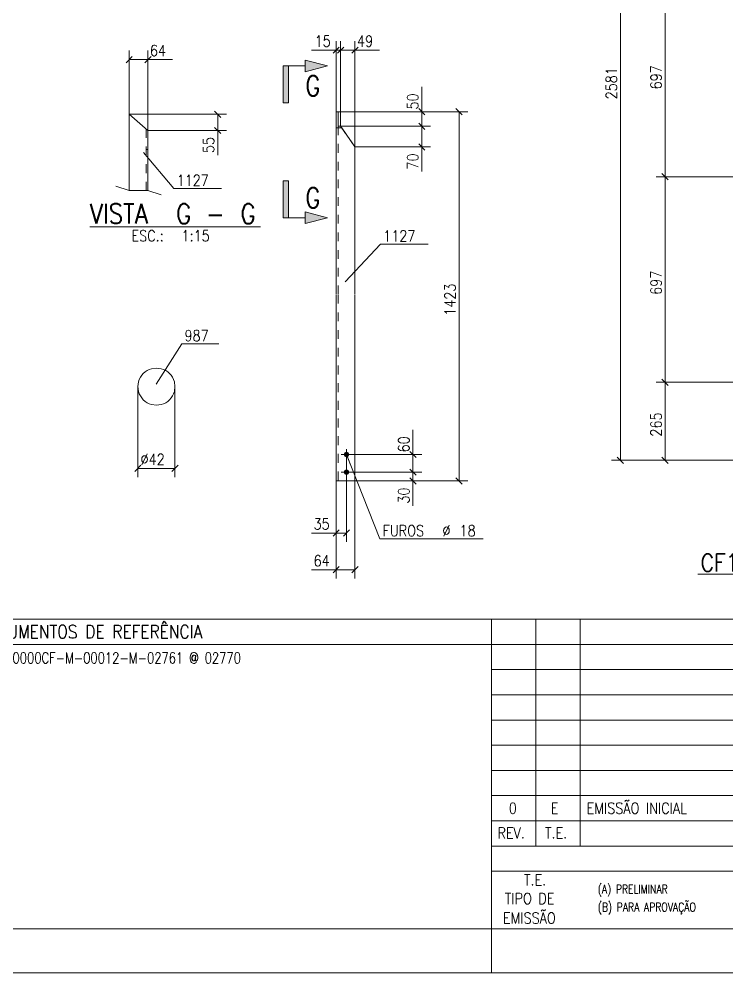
# Model space of a CAD drawing. Header units: millimetres. Extents: x 5 to 846, y 5 to 599.
# Drawn here: x 369.1 to 529.2, y 5 to 220.7 of the extents above; entities that cross this region are included whole.
import ezdxf

# ---------------------------------------------------------------- set-up
doc = ezdxf.new("R2010")
doc.units = ezdxf.units.MM
doc.linetypes.add('XKITLINE00', pattern=[0])
doc.linetypes.add('XKITLINE02', pattern=[4, 2, -2])
for name, color, linetype, lineweight in [('Corte', 7, 'Continuous', 0), ('Cota', 4, 'Continuous', 0), ('Marca da peça', 2, 'Continuous', 0), ('Marca do parafuso', 4, 'Continuous', 0), ('Objeto gráfico', 3, 'Continuous', 0), ('Outro tipo de objeto', 7, 'Continuous', 0), ('Parafuso', 3, 'Continuous', 0), ('Peça', 2, 'Continuous', 0), ('Texto', 7, 'Continuous', 0)]:
    doc.layers.add(name, color=color, linetype=linetype, lineweight=lineweight)
doc.styles.add('ROMANS', font='ROMANS__.TTF')
doc.styles.add('SIMPLEX', font='SIMPLEX_.TTF')

# ---------------------------------------------------------------- blocks, each defined once
blk = doc.blocks.new('*A52')
at = {"layer": 'Peça', "color": 4, "linetype": 'XKITLINE00', "lineweight": 0}
for p, q in [((400.2, 141.81), (399.12, 141.66)), ((401.29, 141.66), (400.2, 141.81)), ((396.15, 138.69), (396, 137.61)), ((404.4, 137.61), (404.26, 138.69)), ((396, 137.61), (396.15, 136.52)), ((404.26, 136.52), (404.4, 137.61)), ((399.12, 133.55), (400.2, 133.41)), ((400.2, 133.41), (401.29, 133.55))]:
    blk.add_line(p, q, dxfattribs=at)
for start, end in [(105, 165), (15, 75), (195, 255), (285, 345)]:
    blk.add_arc((400.2, 137.61), 4.2, start, end, dxfattribs=at)
blk = doc.blocks.new('*A104')
at = {"layer": 'Peça', "color": 4, "linetype": 'XKITLINE00', "lineweight": 0}
for p, q in [((394.04, 199.22), (398.27, 195.53)), ((394.04, 199.22), (394.04, 181.98)), ((398.27, 195.53), (398.27, 181.98))]:
    blk.add_line(p, q, dxfattribs=at)
at = {"layer": 'Peça', "color": 7, "linetype": 'XKITLINE02', "lineweight": 0}
for p, q in [((397.85, 195.9), (397.85, 181.98)), ((397.85, 191.24), (398.27, 191.24))]:
    blk.add_line(p, q, dxfattribs=at)
blk = doc.blocks.new('*A105')
at = {"layer": 'Parafuso'}
for points in [[(443.21, 122.86), (443.24, 122.86), (443.27, 122.86), (443.3, 122.85), (443.33, 122.85), (443.36, 122.84), (443.39, 122.83), (443.41, 122.82), (443.44, 122.81), (443.47, 122.79), (443.49, 122.78), (443.52, 122.76), (443.54, 122.75), (443.57, 122.73), (443.59, 122.71), (443.61, 122.69), (443.63, 122.67), (443.65, 122.65), (443.67, 122.62), (443.68, 122.6), (443.7, 122.57), (443.71, 122.55), (443.73, 122.52), (443.74, 122.49), (443.75, 122.47), (443.76, 122.44), (443.77, 122.41), (443.77, 122.38), (443.78, 122.35), (443.78, 122.32), (443.78, 122.29), (443.78, 122.27), (443.78, 122.24), (443.78, 122.21), (443.78, 122.18), (443.77, 122.15), (443.77, 122.12), (443.76, 122.09), (443.75, 122.06), (443.74, 122.04), (443.73, 122.01), (443.71, 121.98), (443.7, 121.96), (443.68, 121.93), (443.67, 121.91), (443.65, 121.88), (443.63, 121.86), (443.61, 121.84), (443.59, 121.82), (443.57, 121.8), (443.54, 121.78), (443.52, 121.77), (443.49, 121.75), (443.47, 121.74), (443.44, 121.72), (443.41, 121.71), (443.39, 121.7), (443.36, 121.69), (443.33, 121.68), (443.3, 121.68), (443.27, 121.67), (443.24, 121.67), (443.21, 121.67), (443.18, 121.67), (443.16, 121.67), (443.13, 121.67), (443.1, 121.67), (443.07, 121.68), (443.04, 121.68), (443.01, 121.69), (442.98, 121.7), (442.96, 121.71), (442.93, 121.72), (442.9, 121.74), (442.88, 121.75), (442.85, 121.77), (442.83, 121.78), (442.8, 121.8), (442.78, 121.82), (442.76, 121.84), (442.74, 121.86), (442.72, 121.88), (442.7, 121.91), (442.69, 121.93), (442.67, 121.96), (442.66, 121.98), (442.64, 122.01), (442.63, 122.04), (442.62, 122.06), (442.61, 122.09), (442.6, 122.12), (442.6, 122.15), (442.59, 122.18), (442.59, 122.21), (442.59, 122.24), (442.58, 122.27), (442.59, 122.29), (442.59, 122.32), (442.59, 122.35), (442.6, 122.38), (442.6, 122.41), (442.61, 122.44), (442.62, 122.47), (442.63, 122.49), (442.64, 122.52), (442.66, 122.55), (442.67, 122.57), (442.69, 122.6), (442.7, 122.62), (442.72, 122.65), (442.74, 122.67), (442.76, 122.69), (442.78, 122.71), (442.8, 122.73), (442.83, 122.75), (442.85, 122.76), (442.88, 122.78), (442.9, 122.79), (442.93, 122.81), (442.96, 122.82), (442.98, 122.83), (443.01, 122.84), (443.04, 122.85), (443.07, 122.85), (443.1, 122.86), (443.13, 122.86), (443.16, 122.86), (443.18, 122.87)], [(443.21, 118.86), (443.24, 118.86), (443.27, 118.86), (443.3, 118.85), (443.33, 118.85), (443.36, 118.84), (443.39, 118.83), (443.41, 118.82), (443.44, 118.81), (443.47, 118.79), (443.49, 118.78), (443.52, 118.76), (443.54, 118.75), (443.57, 118.73), (443.59, 118.71), (443.61, 118.69), (443.63, 118.67), (443.65, 118.65), (443.67, 118.62), (443.68, 118.6), (443.7, 118.57), (443.71, 118.55), (443.73, 118.52), (443.74, 118.49), (443.75, 118.47), (443.76, 118.44), (443.77, 118.41), (443.77, 118.38), (443.78, 118.35), (443.78, 118.32), (443.78, 118.29), (443.78, 118.27), (443.78, 118.24), (443.78, 118.21), (443.78, 118.18), (443.77, 118.15), (443.77, 118.12), (443.76, 118.09), (443.75, 118.06), (443.74, 118.04), (443.73, 118.01), (443.71, 117.98), (443.7, 117.96), (443.68, 117.93), (443.67, 117.91), (443.65, 117.88), (443.63, 117.86), (443.61, 117.84), (443.59, 117.82), (443.57, 117.8), (443.54, 117.78), (443.52, 117.77), (443.49, 117.75), (443.47, 117.74), (443.44, 117.72), (443.41, 117.71), (443.39, 117.7), (443.36, 117.69), (443.33, 117.68), (443.3, 117.68), (443.27, 117.67), (443.24, 117.67), (443.21, 117.67), (443.18, 117.67), (443.16, 117.67), (443.13, 117.67), (443.1, 117.67), (443.07, 117.68), (443.04, 117.68), (443.01, 117.69), (442.98, 117.7), (442.96, 117.71), (442.93, 117.72), (442.9, 117.74), (442.88, 117.75), (442.85, 117.77), (442.83, 117.78), (442.8, 117.8), (442.78, 117.82), (442.76, 117.84), (442.74, 117.86), (442.72, 117.88), (442.7, 117.91), (442.69, 117.93), (442.67, 117.96), (442.66, 117.98), (442.64, 118.01), (442.63, 118.04), (442.62, 118.06), (442.61, 118.09), (442.6, 118.12), (442.6, 118.15), (442.59, 118.18), (442.59, 118.21), (442.59, 118.24), (442.58, 118.27), (442.59, 118.29), (442.59, 118.32), (442.59, 118.35), (442.6, 118.38), (442.6, 118.41), (442.61, 118.44), (442.62, 118.47), (442.63, 118.49), (442.64, 118.52), (442.66, 118.55), (442.67, 118.57), (442.69, 118.6), (442.7, 118.62), (442.72, 118.65), (442.74, 118.67), (442.76, 118.69), (442.78, 118.71), (442.8, 118.73), (442.83, 118.75), (442.85, 118.76), (442.88, 118.78), (442.9, 118.79), (442.93, 118.81), (442.96, 118.82), (442.98, 118.83), (443.01, 118.84), (443.04, 118.85), (443.07, 118.85), (443.1, 118.86), (443.13, 118.86), (443.16, 118.86), (443.18, 118.87)]]:
    blk.add_hatch(color=7, dxfattribs=at).paths.add_polyline_path(points, flags=17)
at = {"layer": 'Parafuso', "color": 7, "linetype": 'XKITLINE00', "lineweight": 0}
for p, q in [((443.18, 123.47), (443.18, 121.07)), ((441.98, 122.27), (444.38, 122.27)), ((443.18, 119.47), (443.18, 117.07)), ((441.98, 118.27), (444.38, 118.27))]:
    blk.add_line(p, q, dxfattribs=at)
blk = doc.blocks.new('*A106')
at = {"layer": 'Peça', "color": 4, "linetype": 'XKITLINE00', "lineweight": 0}
for p, q in [((441.27, 199.8), (440.85, 199.8)), ((440.85, 158.49), (440.85, 199.8)), ((441.27, 196.49), (441.27, 199.8)), ((441.27, 196.49), (441.85, 196.49)), ((442.11, 196.12), (441.85, 196.49)), ((440.85, 196.12), (442.11, 196.12)), ((442.11, 196.12), (445.08, 191.82)), ((445.08, 191.82), (445.08, 158.49)), ((440.85, 116.27), (440.85, 158.39)), ((445.08, 158.39), (445.08, 116.27)), ((445.08, 116.27), (440.85, 116.27))]:
    blk.add_line(p, q, dxfattribs=at)
at = {"layer": 'Peça', "color": 7, "linetype": 'XKITLINE02', "lineweight": 0}
for p, q in [((441.27, 196.49), (441.27, 158.49)), ((441.85, 196.49), (445.08, 191.82)), ((441.27, 158.39), (441.27, 116.27))]:
    blk.add_line(p, q, dxfattribs=at)
blk = doc.blocks.new('*A143')
at = {"layer": 'Objeto gráfico', "color": 7, "linetype": 'XKITLINE00', "lineweight": 0}
for p, q in [((394.04, 181.98), (391.04, 182.98)), ((398.27, 181.98), (394.04, 181.98)), ((398.27, 181.98), (401.27, 180.98))]:
    blk.add_line(p, q, dxfattribs=at)
blk = doc.blocks.new('*A301')
at = {"layer": 'Cota', "color": 7, "linetype": 'XKITLINE00', "lineweight": 0}
for p, q in [((396, 137.61), (396, 117.11)), ((404.4, 137.61), (404.4, 117.11)), ((396.71, 119.82), (395.3, 118.41)), ((396, 119.11), (404.4, 119.11)), ((405.11, 119.82), (403.7, 118.41))]:
    blk.add_line(p, q, dxfattribs=at)
at = {"layer": 'Cota', "color": 3}
for p in [(396, 119.11), (404.4, 119.11)]:
    blk.add_point(p, dxfattribs=at)
at = {"layer": 'Cota', "color": 3, "style": 'SIMPLEX', "width": 0.85}
blk.add_text('Ø42', height=2.5, dxfattribs=at).set_placement((396.61, 119.91))
blk = doc.blocks.new('*A302')
at = {"layer": 'Marca da peça', "color": 7, "linetype": 'XKITLINE00', "lineweight": 0}
for p, q in [((400.14, 138.14), (405.94, 147.29)), ((405.94, 147.29), (414.3, 147.29))]:
    blk.add_line(p, q, dxfattribs=at)
at = {"layer": 'Marca da peça', "color": 4, "style": 'ROMANS', "width": 0.85}
blk.add_text('987', height=2.5, dxfattribs=at).set_placement((406.54, 147.89))
blk = doc.blocks.new('*A393')
at = {"layer": 'Cota', "color": 7, "linetype": 'XKITLINE00', "lineweight": 0}
for p, q in [((505.12, 120.96), (505.12, 293.04)), ((762.89, 120.96), (503.07, 120.96)), ((504.41, 121.67), (505.83, 120.25))]:
    blk.add_line(p, q, dxfattribs=at)
at = {"layer": 'Cota', "color": 3}
blk.add_point((505.12, 120.96), dxfattribs=at)
at = {"layer": 'Cota', "color": 3, "style": 'SIMPLEX', "width": 0.85}
blk.add_text('2581', height=2.5, rotation=90.0002, dxfattribs=at).set_placement((504.32, 202.59))
blk = doc.blocks.new('*A394')
at = {"layer": 'Cota', "color": 7, "linetype": 'XKITLINE00', "lineweight": 0}
for p, q in [((741.55, 138.6), (513.18, 138.6)), ((514.52, 139.3), (515.93, 137.89)), ((515.23, 120.96), (515.23, 138.6)), ((761.28, 120.96), (513.18, 120.96)), ((514.52, 121.67), (515.93, 120.25))]:
    blk.add_line(p, q, dxfattribs=at)
at = {"layer": 'Cota', "color": 3}
for p in [(515.23, 138.6), (515.23, 120.96)]:
    blk.add_point(p, dxfattribs=at)
at = {"layer": 'Cota', "color": 3, "style": 'SIMPLEX', "width": 0.85}
blk.add_text('265', height=2.5, rotation=90.0002, dxfattribs=at).set_placement((514.43, 126.3))
blk = doc.blocks.new('*A431')
at = {"layer": 'Texto', "color": 4, "linetype": 'XKITLINE00', "lineweight": 0}
blk.add_line((522.64, 95.19), (564.63, 95.19), dxfattribs=at)
at = {"layer": 'Texto', "color": 4, "style": 'ROMANS', "width": 0.85}
blk.add_text('CF12-2836B', height=4, dxfattribs=at).set_placement((523.24, 95.79))
blk = doc.blocks.new('*A432')
at = {"layer": 'Cota', "color": 7, "linetype": 'XKITLINE00', "lineweight": 0}
for p, q in [((514.52, 185.8), (515.93, 184.38)), ((688.09, 185.09), (513.18, 185.09)), ((515.23, 138.6), (515.23, 185.09)), ((741.55, 138.6), (513.18, 138.6)), ((514.52, 139.3), (515.93, 137.89))]:
    blk.add_line(p, q, dxfattribs=at)
at = {"layer": 'Cota', "color": 3}
for p in [(515.23, 185.09), (515.23, 138.6)]:
    blk.add_point(p, dxfattribs=at)
at = {"layer": 'Cota', "color": 3, "style": 'SIMPLEX', "width": 0.85}
blk.add_text('697', height=2.5, rotation=90.0002, dxfattribs=at).set_placement((514.43, 158.36))
blk = doc.blocks.new('*A433')
at = {"layer": 'Cota', "color": 7, "linetype": 'XKITLINE00', "lineweight": 0}
for p, q in [((515.23, 185.09), (515.23, 231.58)), ((514.52, 185.8), (515.93, 184.38)), ((688.09, 185.09), (513.18, 185.09))]:
    blk.add_line(p, q, dxfattribs=at)
at = {"layer": 'Cota', "color": 3}
blk.add_point((515.23, 185.09), dxfattribs=at)
at = {"layer": 'Cota', "color": 3, "style": 'SIMPLEX', "width": 0.85}
blk.add_text('697', height=2.5, rotation=90.0002, dxfattribs=at).set_placement((514.43, 204.85))
blk = doc.blocks.new('*A483')
at = {"layer": 'Cota', "color": 7, "linetype": 'XKITLINE00', "lineweight": 0}
for p, q in [((394.04, 199.22), (416.06, 199.22)), ((413.35, 199.92), (414.77, 198.51)), ((414.06, 195.53), (414.06, 199.22)), ((398.27, 195.53), (416.06, 195.53)), ((413.35, 196.24), (414.77, 194.83)), ((414.06, 195.53), (414.06, 189.95)), ((414.06, 195.53), (414.06, 189.95))]:
    blk.add_line(p, q, dxfattribs=at)
at = {"layer": 'Cota', "color": 3}
for p in [(414.06, 199.22), (414.06, 195.53)]:
    blk.add_point(p, dxfattribs=at)
at = {"layer": 'Cota', "color": 3, "style": 'SIMPLEX', "width": 0.85}
blk.add_text('55', height=2.5, rotation=90.0002, dxfattribs=at).set_placement((413.26, 190.42))
blk = doc.blocks.new('*A484')
at = {"layer": 'Cota', "color": 7, "linetype": 'XKITLINE00', "lineweight": 0}
for p, q in [((394.04, 199.22), (394.04, 213.63)), ((398.27, 195.53), (398.27, 213.63)), ((394.74, 212.29), (393.33, 210.87)), ((394.04, 211.58), (398.27, 211.58)), ((398.98, 212.29), (397.56, 210.87)), ((398.27, 211.58), (403.85, 211.58)), ((398.27, 211.58), (403.85, 211.58))]:
    blk.add_line(p, q, dxfattribs=at)
at = {"layer": 'Cota', "color": 3}
for p in [(394.04, 211.58), (398.27, 211.58)]:
    blk.add_point(p, dxfattribs=at)
at = {"layer": 'Cota', "color": 3, "style": 'SIMPLEX', "width": 0.85}
blk.add_text('64', height=2.5, dxfattribs=at).set_placement((398.74, 212.38))
blk = doc.blocks.new('*A485')
at = {"layer": 'Marca da peça', "color": 7, "linetype": 'XKITLINE00', "lineweight": 0}
for p, q in [((397.25, 190.53), (404.16, 182.42)), ((404.16, 182.42), (414.9, 182.42))]:
    blk.add_line(p, q, dxfattribs=at)
at = {"layer": 'Marca da peça', "color": 4, "style": 'ROMANS', "width": 0.85}
blk.add_text('1127', height=2.5, dxfattribs=at).set_placement((404.76, 183.02))
blk = doc.blocks.new('*A486')
at = {"layer": 'Outro tipo de objeto', "color": 1, "linetype": 'XKITLINE00', "lineweight": 0}
blk.add_line((385.12, 173.73), (423.7, 173.73), dxfattribs=at)
at = {"layer": 'Outro tipo de objeto', "color": 1, "style": 'ROMANS', "width": 0.85}
for s, p in [('VISTA', (385.12, 174.48)), ('G', (404.64, 174.48)), ('G', (419.2, 174.48)), ('-', (411.4, 174.48))]:
    blk.add_text(s, height=4.5, dxfattribs=at).set_placement(p)
at = {"layer": 'Outro tipo de objeto', "color": 3, "style": 'ROMANS', "width": 0.85}
for s, p in [('ESC.:', (394.56, 170.48)), ('1:15', (405.88, 170.48))]:
    blk.add_text(s, height=2.5, dxfattribs=at).set_placement(p)
blk = doc.blocks.new('*A487')
at = {"layer": 'Cota', "color": 7, "linetype": 'XKITLINE00', "lineweight": 0}
for p, q in [((458.2, 122.27), (458.2, 127.85)), ((458.2, 122.27), (458.2, 127.85)), ((443.18, 122.27), (460.2, 122.27)), ((457.49, 122.97), (458.9, 121.56)), ((458.2, 118.27), (458.2, 122.27)), ((457.49, 118.97), (458.9, 117.56)), ((443.18, 118.27), (460.2, 118.27))]:
    blk.add_line(p, q, dxfattribs=at)
at = {"layer": 'Cota', "color": 3}
for p in [(458.2, 122.27), (458.2, 118.27)]:
    blk.add_point(p, dxfattribs=at)
at = {"layer": 'Cota', "color": 3, "style": 'SIMPLEX', "width": 0.85}
blk.add_text('60', height=2.5, rotation=90.0002, dxfattribs=at).set_placement((457.4, 122.74))
blk = doc.blocks.new('*A488')
at = {"layer": 'Cota', "color": 7, "linetype": 'XKITLINE00', "lineweight": 0}
for p, q in [((457.49, 118.97), (458.9, 117.56)), ((443.18, 118.27), (460.2, 118.27)), ((457.49, 116.97), (458.9, 115.56)), ((458.2, 116.27), (458.2, 118.27)), ((445.08, 116.27), (460.2, 116.27)), ((458.2, 116.27), (458.2, 110.68)), ((458.2, 116.27), (458.2, 110.68))]:
    blk.add_line(p, q, dxfattribs=at)
at = {"layer": 'Cota', "color": 3}
for p in [(458.2, 118.27), (458.2, 116.27)]:
    blk.add_point(p, dxfattribs=at)
at = {"layer": 'Cota', "color": 3, "style": 'SIMPLEX', "width": 0.85}
blk.add_text('30', height=2.5, rotation=90.0002, dxfattribs=at).set_placement((457.4, 111.15))
blk = doc.blocks.new('*A489')
at = {"layer": 'Cota', "color": 7, "linetype": 'XKITLINE00', "lineweight": 0}
for p, q in [((440.85, 116.27), (440.85, 108.29)), ((445.08, 116.27), (445.08, 94.18)), ((440.85, 104.79), (440.85, 94.18)), ((440.85, 96.18), (435.27, 96.18)), ((440.85, 96.18), (435.27, 96.18)), ((441.56, 96.89), (440.14, 95.47)), ((440.85, 96.18), (445.08, 96.18)), ((445.79, 96.89), (444.38, 95.47))]:
    blk.add_line(p, q, dxfattribs=at)
at = {"layer": 'Cota', "color": 3}
for p in [(440.85, 96.18), (445.08, 96.18)]:
    blk.add_point(p, dxfattribs=at)
at = {"layer": 'Cota', "color": 3, "style": 'SIMPLEX', "width": 0.85}
blk.add_text('64', height=2.5, dxfattribs=at).set_placement((435.74, 96.98))
blk = doc.blocks.new('*A490')
at = {"layer": 'Cota', "color": 7, "linetype": 'XKITLINE00', "lineweight": 0}
for p, q in [((443.18, 122.27), (443.18, 102.49)), ((440.85, 116.27), (440.85, 102.49)), ((440.85, 104.49), (435.27, 104.49)), ((440.85, 104.49), (435.27, 104.49)), ((441.56, 105.19), (440.14, 103.78)), ((440.85, 104.49), (443.18, 104.49)), ((443.89, 105.19), (442.48, 103.78))]:
    blk.add_line(p, q, dxfattribs=at)
at = {"layer": 'Cota', "color": 3}
for p in [(440.85, 104.49), (443.18, 104.49)]:
    blk.add_point(p, dxfattribs=at)
at = {"layer": 'Cota', "color": 3, "style": 'SIMPLEX', "width": 0.85}
blk.add_text('35', height=2.5, dxfattribs=at).set_placement((435.74, 105.29))
blk = doc.blocks.new('*A491')
at = {"layer": 'Cota', "color": 7, "linetype": 'XKITLINE00', "lineweight": 0}
for p, q in [((441.27, 199.8), (456.41, 199.8)), ((459.91, 199.8), (470.64, 199.8)), ((467.93, 200.51), (469.34, 199.1)), ((468.64, 116.27), (468.64, 199.8)), ((467.93, 116.97), (469.34, 115.56)), ((445.08, 116.27), (454.4, 116.27)), ((457.9, 116.27), (470.64, 116.27))]:
    blk.add_line(p, q, dxfattribs=at)
at = {"layer": 'Cota', "color": 3}
for p in [(468.64, 199.8), (468.64, 116.27)]:
    blk.add_point(p, dxfattribs=at)
at = {"layer": 'Cota', "color": 3, "style": 'SIMPLEX', "width": 0.85}
blk.add_text('1423', height=2.5, rotation=90.0002, dxfattribs=at).set_placement((467.84, 153.63))
blk = doc.blocks.new('*A492')
at = {"layer": 'Cota', "color": 7, "linetype": 'XKITLINE00', "lineweight": 0}
for p, q in [((441.85, 196.49), (462.21, 196.49)), ((459.5, 197.2), (460.92, 195.78)), ((460.21, 191.82), (460.21, 196.49)), ((459.5, 192.53), (460.92, 191.12)), ((445.08, 191.82), (462.21, 191.82)), ((460.21, 191.82), (460.21, 186.24)), ((460.21, 191.82), (460.21, 186.24))]:
    blk.add_line(p, q, dxfattribs=at)
at = {"layer": 'Cota', "color": 3}
for p in [(460.21, 196.49), (460.21, 191.82)]:
    blk.add_point(p, dxfattribs=at)
at = {"layer": 'Cota', "color": 3, "style": 'SIMPLEX', "width": 0.85}
blk.add_text('70', height=2.5, rotation=90.0002, dxfattribs=at).set_placement((459.41, 186.71))
blk = doc.blocks.new('*A493')
at = {"layer": 'Cota', "color": 7, "linetype": 'XKITLINE00', "lineweight": 0}
for p, q in [((460.21, 199.8), (460.21, 205.39)), ((460.21, 199.8), (460.21, 205.39)), ((441.27, 199.8), (462.21, 199.8)), ((459.5, 200.51), (460.92, 199.1)), ((460.21, 196.49), (460.21, 199.8)), ((441.85, 196.49), (462.21, 196.49)), ((459.5, 197.2), (460.92, 195.78))]:
    blk.add_line(p, q, dxfattribs=at)
at = {"layer": 'Cota', "color": 3}
for p in [(460.21, 199.8), (460.21, 196.49)]:
    blk.add_point(p, dxfattribs=at)
at = {"layer": 'Cota', "color": 3, "style": 'SIMPLEX', "width": 0.85}
blk.add_text('50', height=2.5, rotation=90.0002, dxfattribs=at).set_placement((459.41, 200.28))
blk = doc.blocks.new('*A494')
at = {"layer": 'Cota', "color": 7, "linetype": 'XKITLINE00', "lineweight": 0}
for p, q in [((440.85, 199.8), (440.85, 215.75)), ((441.85, 196.49), (441.85, 215.75)), ((440.85, 213.7), (435.27, 213.7)), ((440.85, 213.7), (435.27, 213.7)), ((441.56, 214.41), (440.14, 213)), ((440.85, 213.7), (441.85, 213.7)), ((442.56, 214.41), (441.14, 213))]:
    blk.add_line(p, q, dxfattribs=at)
at = {"layer": 'Cota', "color": 3}
for p in [(440.85, 213.7), (441.85, 213.7)]:
    blk.add_point(p, dxfattribs=at)
at = {"layer": 'Cota', "color": 3, "style": 'SIMPLEX', "width": 0.85}
blk.add_text('15', height=2.5, dxfattribs=at).set_placement((435.97, 214.5))
blk = doc.blocks.new('*A495')
at = {"layer": 'Cota', "color": 7, "linetype": 'XKITLINE00', "lineweight": 0}
for p, q in [((441.85, 196.49), (441.85, 215.75)), ((445.08, 191.82), (445.08, 215.75)), ((442.56, 214.41), (441.14, 213)), ((441.85, 213.7), (445.08, 213.7)), ((445.79, 214.41), (444.38, 213)), ((445.08, 213.7), (450.67, 213.7)), ((445.08, 213.7), (450.67, 213.7))]:
    blk.add_line(p, q, dxfattribs=at)
at = {"layer": 'Cota', "color": 3}
for p in [(441.85, 213.7), (445.08, 213.7)]:
    blk.add_point(p, dxfattribs=at)
at = {"layer": 'Cota', "color": 3, "style": 'SIMPLEX', "width": 0.85}
blk.add_text('49', height=2.5, dxfattribs=at).set_placement((445.56, 214.5))
blk = doc.blocks.new('*A496')
at = {"layer": 'Corte'}
for points in [[(438.85, 210.14), (433.85, 208.8), (433.85, 211.48)], [(430.1, 201.8), (428.85, 201.8), (428.85, 210.14)], [(430.1, 210.14), (430.1, 201.8), (428.85, 210.14)], [(430.1, 175.81), (428.85, 175.81), (428.85, 184.15)], [(430.1, 184.15), (430.1, 175.81), (428.85, 184.15)], [(438.85, 175.81), (433.85, 174.47), (433.85, 177.15)]]:
    blk.add_hatch(color=6, dxfattribs=at).paths.add_polyline_path(points, flags=17)
at = {"layer": 'Corte', "color": 6, "linetype": 'XKITLINE00', "lineweight": 0}
for p, q in [((438.85, 210.14), (433.85, 211.48)), ((433.85, 211.48), (433.85, 208.8)), ((428.85, 210.14), (433.85, 210.14)), ((428.85, 210.14), (428.85, 201.8)), ((430.1, 201.8), (430.1, 210.14)), ((438.85, 210.14), (433.85, 208.8)), ((428.85, 201.8), (430.1, 201.8)), ((428.85, 175.81), (428.85, 184.15)), ((428.85, 184.15), (430.1, 184.15)), ((430.1, 184.15), (430.1, 175.81)), ((438.85, 175.81), (433.85, 177.15)), ((433.85, 174.47), (433.85, 177.15)), ((428.85, 175.81), (433.85, 175.81)), ((438.85, 175.81), (433.85, 174.47))]:
    blk.add_line(p, q, dxfattribs=at)
at = {"layer": 'Corte', "color": 4, "style": 'ROMANS', "width": 0.85}
for p in [(433.85, 203.39), (433.85, 178.06)]:
    blk.add_text('G', height=4.5, dxfattribs=at).set_placement(p)
blk = doc.blocks.new('*A497')
at = {"layer": 'Marca do parafuso', "color": 7, "linetype": 'XKITLINE00', "lineweight": 0}
for p, q in [((443.18, 122.27), (450.74, 103.18)), ((444.1, 119.94), (443.18, 122.27)), ((450.74, 103.18), (474.11, 103.18))]:
    blk.add_line(p, q, dxfattribs=at)
at = {"layer": 'Marca do parafuso', "color": 3, "style": 'ROMANS', "width": 0.85}
for s, p in [('FUROS', (451.34, 103.78)), ('Ø', (464.87, 103.78)), ('18', (468.74, 103.78))]:
    blk.add_text(s, height=2.5, dxfattribs=at).set_placement(p)
blk = doc.blocks.new('*A498')
at = {"layer": 'Marca da peça', "color": 7, "linetype": 'XKITLINE00', "lineweight": 0}
for p, q in [((442.88, 161.32), (450.88, 169.83)), ((450.88, 169.83), (461.62, 169.83))]:
    blk.add_line(p, q, dxfattribs=at)
at = {"layer": 'Marca da peça', "color": 4, "style": 'ROMANS', "width": 0.85}
blk.add_text('1127', height=2.5, dxfattribs=at).set_placement((451.48, 170.43))

msp = doc.modelspace()

# ---------------------------------------------------------------- linework, layer by layer
at = {"layer": 'Outro tipo de objeto', "color": 5, "linetype": 'XKITLINE00', "lineweight": 0}
for p, q in [((30, 85), (836, 85)), ((476, 15), (476, 85))]:
    msp.add_line(p, q, dxfattribs=at)
at = {"layer": 'Outro tipo de objeto', "color": 3, "linetype": 'XKITLINE00', "lineweight": 0}
for p, q in [((486, 33.7), (486, 85)), ((496, 33.7), (496, 85))]:
    msp.add_line(p, q, dxfattribs=at)
at = {"layer": 'Outro tipo de objeto', "color": 4, "linetype": 'XKITLINE00', "lineweight": 0}
for p, q in [((30, 79.3), (476, 79.3)), ((476, 39.4), (661, 39.4)), ((476, 33.7), (661, 33.7)), ((476, 28), (661, 28))]:
    msp.add_line(p, q, dxfattribs=at)
at = {"layer": 'Outro tipo de objeto', "color": 7, "linetype": 'XKITLINE00', "lineweight": 0}
for p, q in [((476, 79.3), (661, 79.3)), ((476, 73.6), (661, 73.6)), ((476, 67.9), (661, 67.9)), ((476, 62.2), (661, 62.2)), ((476, 56.5), (661, 56.5)), ((476, 50.8), (661, 50.8)), ((476, 45.1), (661, 45.1)), ((5.04, 5.04), (846, 5.04))]:
    msp.add_line(p, q, dxfattribs=at)
at = {"layer": 'Outro tipo de objeto', "color": 6, "linetype": 'XKITLINE00', "lineweight": 0}
msp.add_line((30, 15), (836, 15), dxfattribs=at)
at = {"layer": 'Outro tipo de objeto', "color": 2, "linetype": 'XKITLINE00', "lineweight": 0}
msp.add_line((476, 15), (476, 5), dxfattribs=at)

# ---------------------------------------------------------------- block references
at = {"lineweight": 0}
for name in ['*A393', '*A433', '*A494', '*A495', '*A484', '*A493', '*A483', '*A104', '*A106', '*A491', '*A492', '*A485', '*A432', '*A486', '*A498', '*A302', '*A52', '*A394', '*A301', '*A487', '*A105', '*A490', '*A488', '*A489', '*A431']:
    msp.add_blockref(name, (0, 0), dxfattribs=at)
at = {"layer": 'Corte', "lineweight": 0}
msp.add_blockref('*A496', (0, 0), dxfattribs=at)
at = {"layer": 'Marca do parafuso', "lineweight": 0}
msp.add_blockref('*A497', (0, 0), dxfattribs=at)
at = {"layer": 'Objeto gráfico', "lineweight": 0}
msp.add_blockref('*A143', (0, 0), dxfattribs=at)

# ---------------------------------------------------------------- texts
at = {"layer": 'Outro tipo de objeto', "color": 5, "style": 'SIMPLEX', "width": 0.85}
msp.add_text('DOCUMENTOS DE REFERÊNCIA', height=3, dxfattribs=at).set_placement((359.52, 80.68))
at = {"layer": 'Outro tipo de objeto', "color": 3}
for s, height, style, width, p in [('1 - PARA ARRANJO GERAL VER DES.: DF-0000CF-M-00012-M-02761 @ 02770', 2.5, 'ROMANS', 0.765, (312.5, 75)), ('0', 2.5, 'ROMANS', 0.85, (479.88, 41)), ('E', 2.5, 'ROMANS', 0.85, (489.38, 41)), ('EMISSÃO INICIAL', 2.5, 'ROMANS', 0.85, (497.5, 41)), ('(A) PRELIMINAR', 2, 'SIMPLEX', 0.765, (500.02, 22.95)), ('(B) PARA APROVAÇÃO', 2, 'SIMPLEX', 0.765, (500.02, 18.89))]:
    msp.add_text(s, height=height, dxfattribs=dict(at, style=style, width=width)).set_placement(p)
at = {"layer": 'Outro tipo de objeto', "color": 4, "style": 'SIMPLEX', "width": 0.85}
for s, p in [('REV.', (477.31, 35.41)), ('T.E.', (488.09, 35.41)), ('T.E.', (483.34, 24.77)), ('TIPO DE', (479, 20.57)), ('EMISSÃO', (478.58, 16.17))]:
    msp.add_text(s, height=2.5, dxfattribs=at).set_placement(p)

doc.saveas('drawing.dxf')
